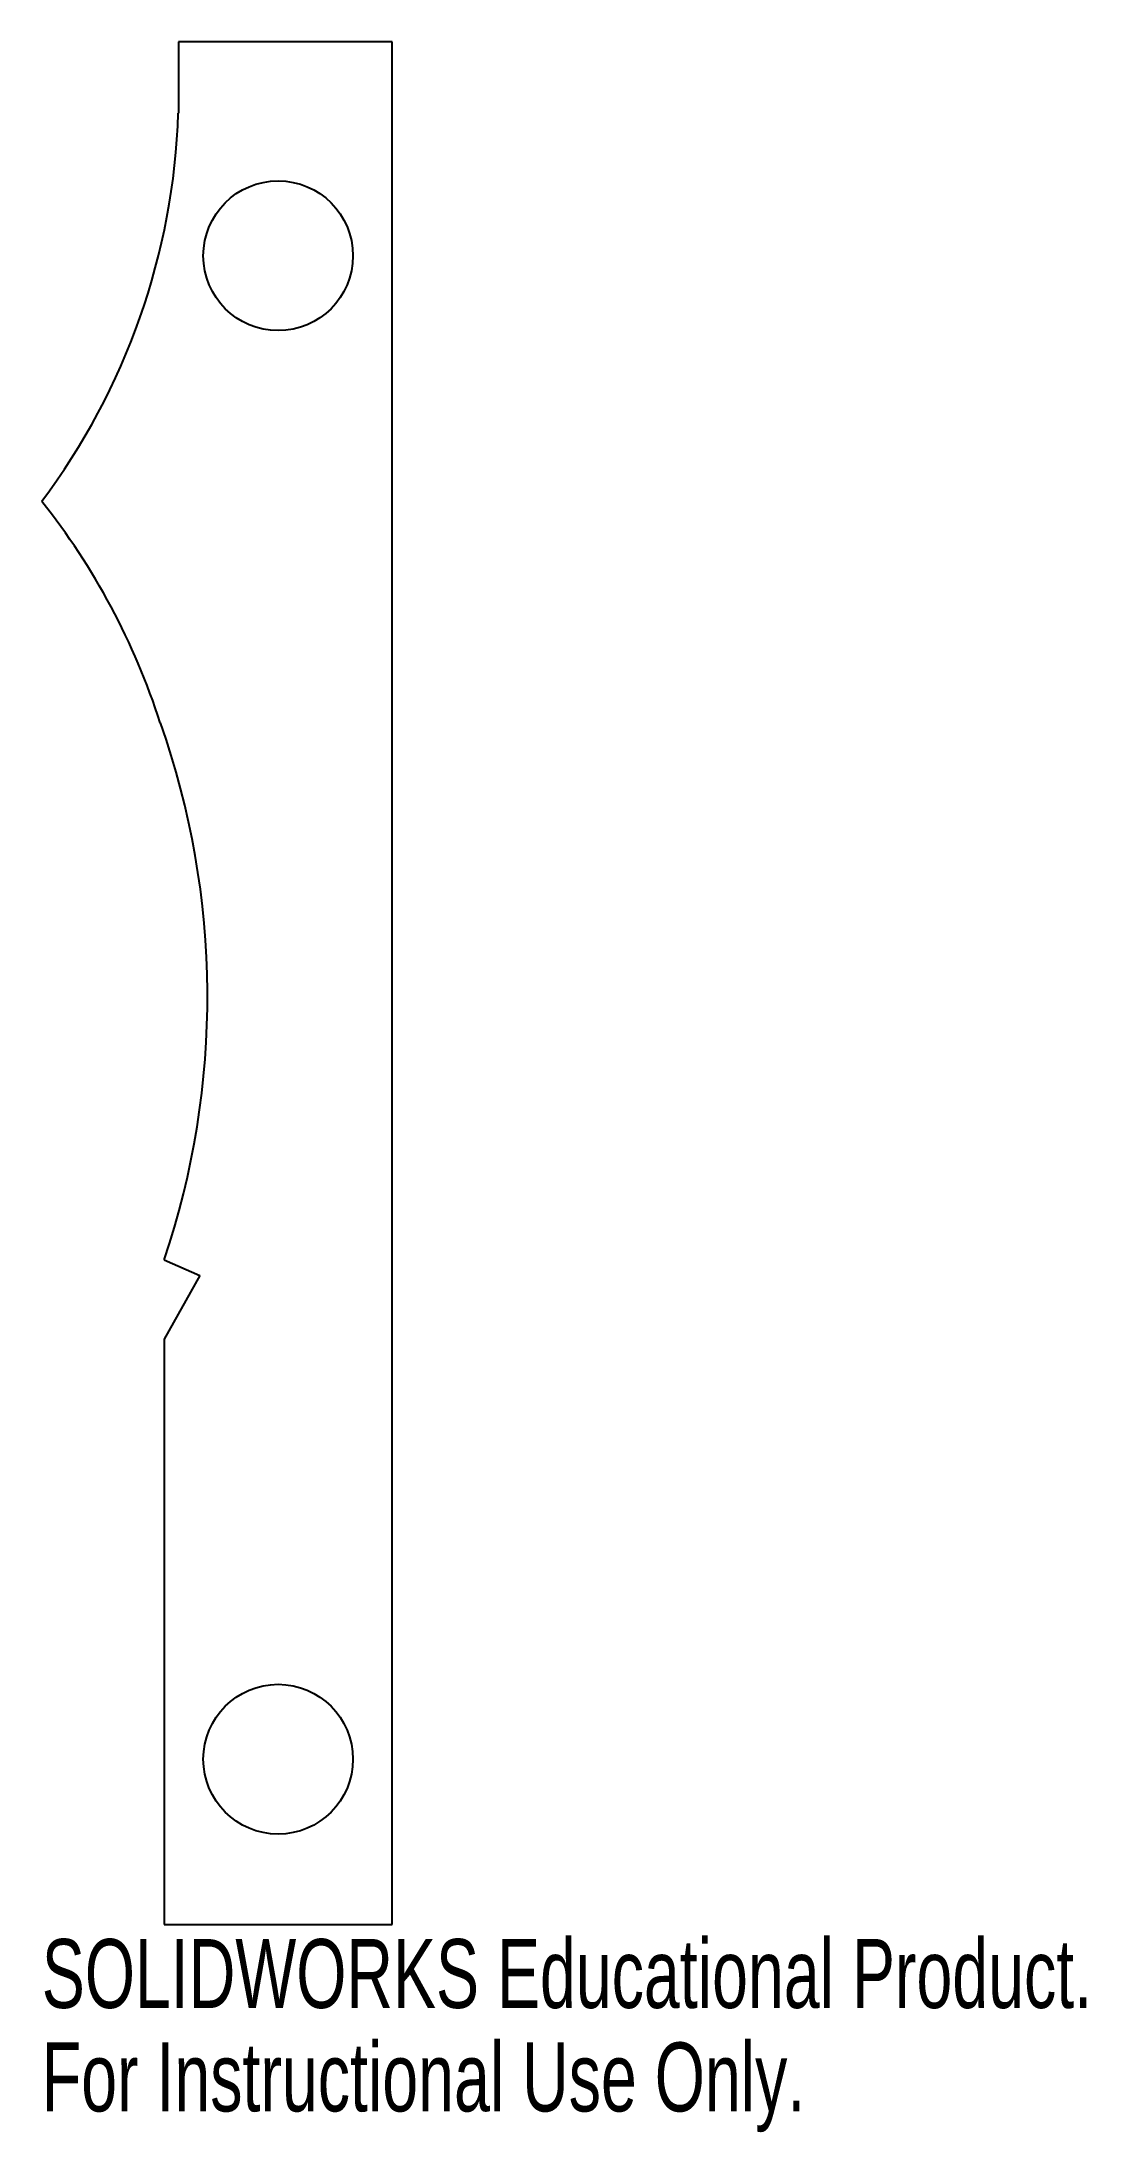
# Model space of a CAD drawing. Header units: millimetres. Extents: x -25 to 49, y -82 to 65.
import ezdxf

# ---------------------------------------------------------------- set-up
doc = ezdxf.new("R2010")
doc.units = ezdxf.units.MM
doc.styles.add('SLDTEXTSTYLE0', font='TXT', dxfattribs={"width": 0.7})

msp = doc.modelspace()

# ---------------------------------------------------------------- linework, layer by layer
at = {"color": 7, "linetype": 'Continuous'}
for p, q in [((-15, 65), (-15, 60)), ((0, 65), (-15, 65)), ((0, -67), (0, 65)), ((-16, -20.4), (-13.5, -21.5)), ((-13.5, -21.5), (-16, -25.97)), ((-16, -25.97), (-16, -67)), ((-16, -67), (0, -67))]:
    msp.add_line(p, q, dxfattribs=at)
for centre in [(-8, 50), (-8, -55.41)]:
    msp.add_circle(centre, 5.25, dxfattribs=at)
for centre, radius, start, end in [((-62.88, 61.56), 47.9, 323.0775, 358.1373), ((-62.82, 2.31), 48.89, 17.7896, 38.551), ((-70.52, -1.96), 57.56, 341.3101, 19.4924)]:
    msp.add_arc(centre, radius, start, end, dxfattribs=at)

# ---------------------------------------------------------------- texts
at = {"color": 7, "linetype": 'Continuous', "char_height": 4.8336, "attachment_point": 1, "style": 'SLDTEXTSTYLE0'}
for s, insert in [('SOLIDWORKS Educational Product.', (-24.58, -68.02)), ('For Instructional Use Only.', (-24.58, -75.27))]:
    msp.add_mtext(s, dxfattribs=dict(at, insert=insert))

doc.saveas('drawing.dxf')
